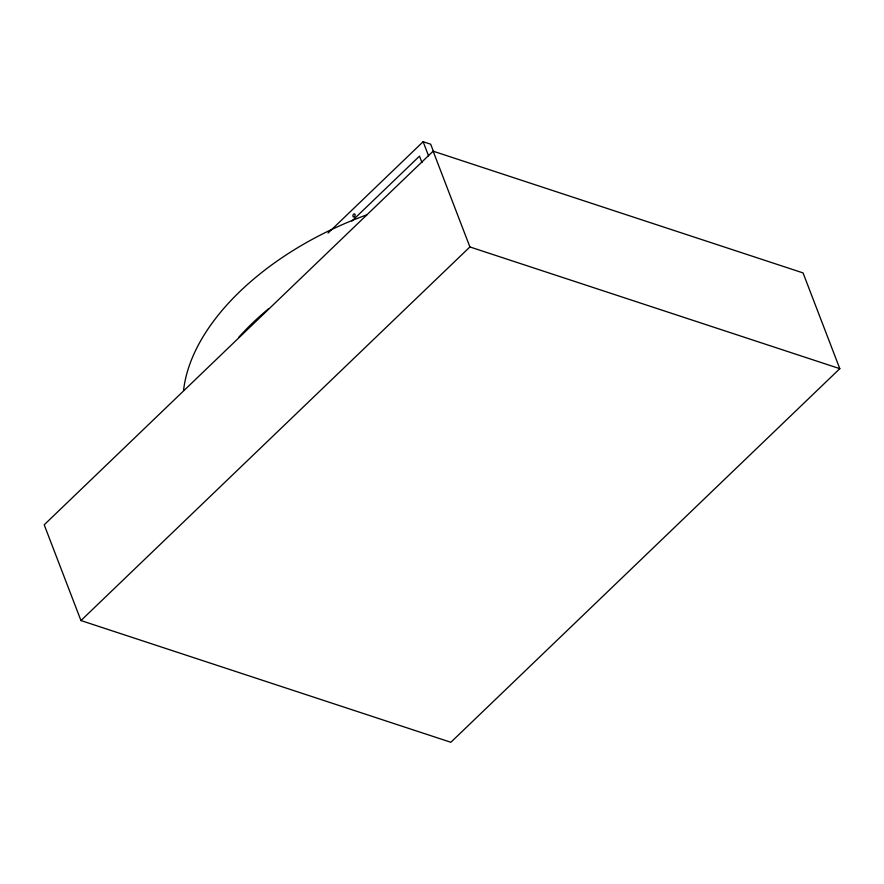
<?xml version="1.0" encoding="UTF-8"?>
<svg xmlns="http://www.w3.org/2000/svg" width="884" height="884" viewBox="0 0 884 884"><rect width="100%" height="100%" fill="white"/><g stroke="black" fill="none" stroke-linecap="round" stroke-linejoin="round"><path stroke-width="1.33" d="M328.041 233.078L423.138 141.716L430.685 144.202L433.646 151.893M351.887 221.077L419.502 156.137L421.966 162.579M433.138 151.186L44.2 524.798L80.952 620.557L450.862 742.284L839.8 368.672L803.048 272.913L433.138 151.186L469.901 246.945L839.8 368.672M80.952 620.557L469.901 246.945M423.138 141.716L428.552 155.816M238.691 337.356A236.569 138.711 -21 0 1 268.592 308.781M183.607 389.988A236.569 138.711 -21 0 1 366.937 214.801M354.484 216.646A1.602 1.05 -71.8 0 0 354.661 213.983A1.602 1.05 -71.8 0 0 352.904 215.674A1.602 1.05 -71.8 0 0 354.484 216.646"/></g></svg>
